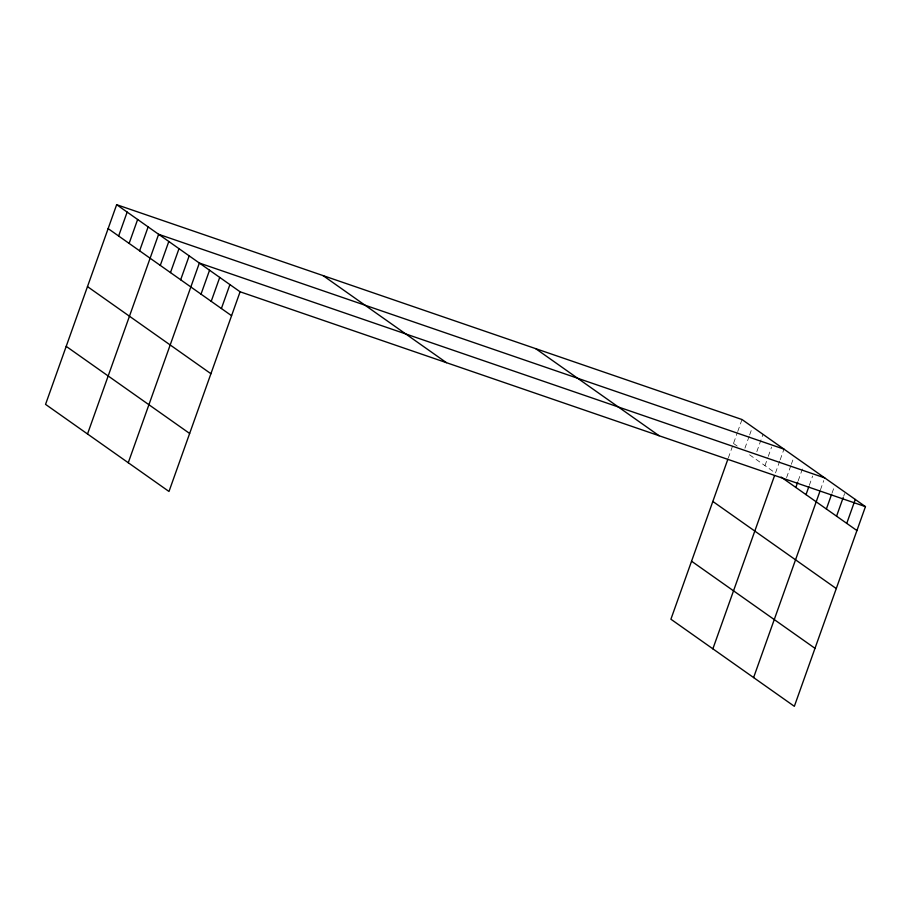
<?xml version="1.0" encoding="UTF-8"?>
<svg xmlns="http://www.w3.org/2000/svg" width="911" height="911" viewBox="0 0 911 911"><rect width="100%" height="100%" fill="white"/><g stroke="black" fill="none" stroke-linecap="round" stroke-linejoin="round"><path stroke-width="0.68" stroke-dasharray="4.55 3.42" d="M728.322 457.948L737.272 432.816M737.751 431.484L742.01 419.527M744.925 448.201L749.184 436.232M749.662 434.9L751.552 429.593M756.836 451.617L762.997 434.331M764.967 465.658L767.802 457.686M768.28 456.354L771.594 447.05M779.714 461.103L775.455 473.071L747.134 453.074M780.192 459.77L783.972 449.146M786.592 477.592L790.85 465.635M791.317 464.303L793.219 458.985M798.195 480.792L802.454 468.835M809.321 485.324L812.635 476.02M820.458 489.845L823.772 480.541M832.062 493.045L833.952 487.727M843.666 496.244L844.611 493.591M733.492 443.452L737.682 446.413"/><path stroke-width="1.37" d="M116.654 204.679L45.55 404.37L168.99 491.473L240.094 291.782L116.654 204.679L742.01 419.527L865.45 506.63L794.346 706.321L670.906 619.218L727.855 459.269M118.635 236.006L127.153 212.081M129.123 243.408L137.641 219.483M139.611 250.81L148.129 226.885M87.524 433.978L158.628 234.298L783.972 449.146M160.29 265.408L168.808 241.483M170.471 272.594L179 248.669M180.663 279.779L189.181 255.854M128.257 462.731L199.361 263.04L824.717 477.888M201.024 294.151L209.553 270.225M211.215 301.336L219.733 277.411M221.396 308.522L229.914 284.596M712.869 648.837L774.521 475.701M795.827 487.442L797.717 482.124M806.007 494.627L808.854 486.656M753.602 677.579L819.98 491.177M826.379 508.998L831.584 494.377M836.56 516.184L843.187 497.577M846.752 523.37L855.27 499.444M240.094 291.782L865.45 506.63M781.114 477.057L856.932 530.555M535.645 348.628L659.086 435.731M712.835 501.449L836.275 588.563M323.018 275.577L446.47 362.68M691.551 561.21L814.992 648.325M108.136 228.604L231.576 315.707M87.479 286.601L210.931 373.715M66.207 346.362L189.647 433.465"/></g></svg>
